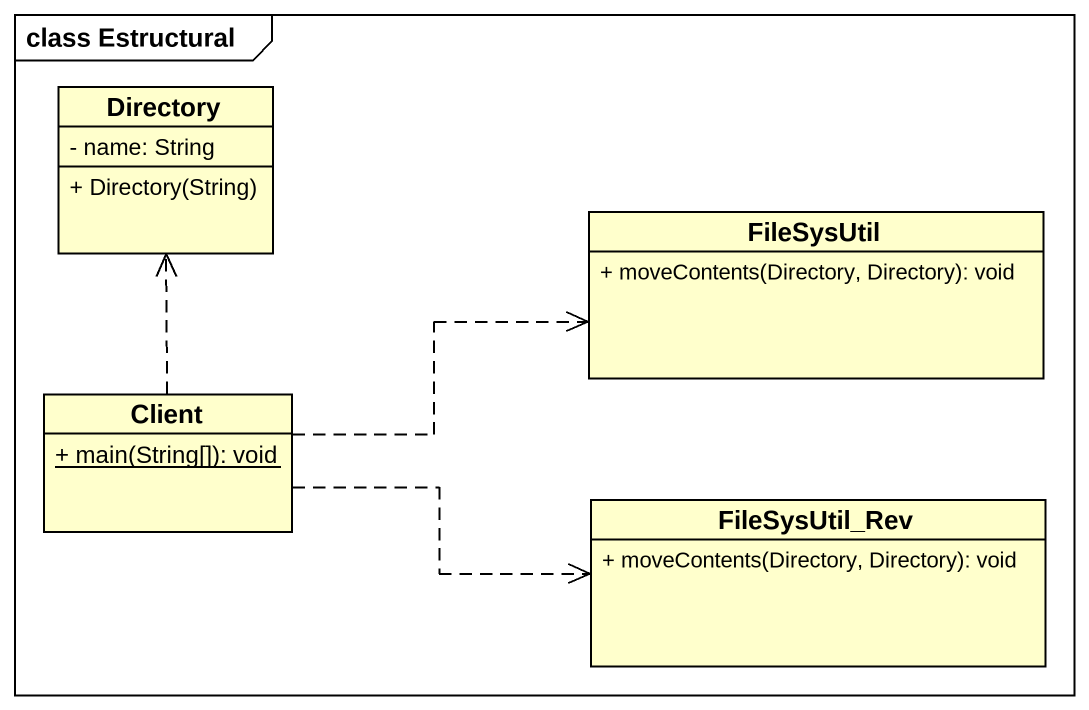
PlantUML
@startuml
mainframe class Estructural
hide circle
hide empty members
skinparam classAttributeIconSize 0
class Directory {
  - name: String
  + Directory(String)
}
class FileSysUtil {
  + moveContents(Directory, Directory): void
}
class Client {
  {static} + main(String[]): void
}
class FileSysUtil_Rev {
  + moveContents(Directory, Directory): void
}
Client .up.> Directory
Client .right.> FileSysUtil
Client .right.> FileSysUtil_Rev
@enduml
